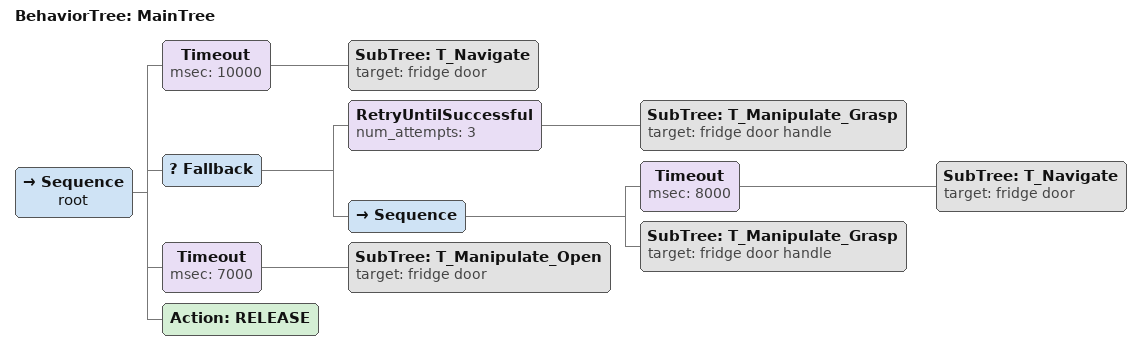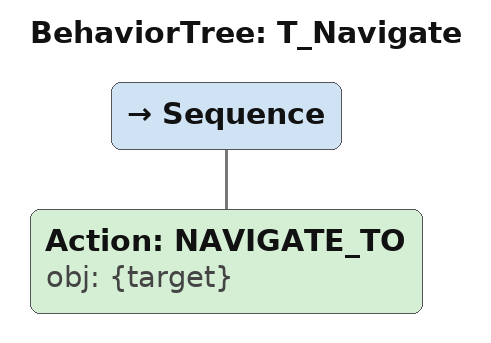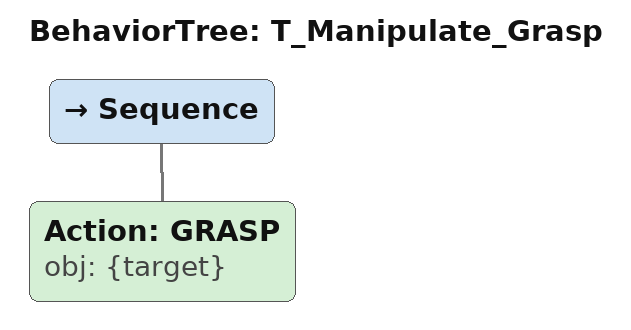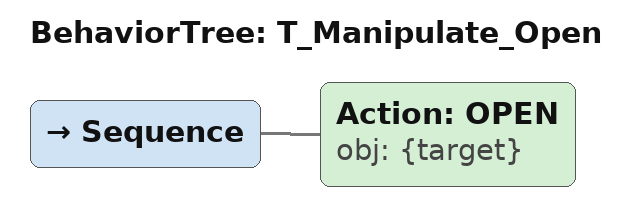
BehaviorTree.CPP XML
<root main_tree_to_execute="MainTree">
  <BehaviorTree ID="MainTree">
    <Sequence name="root">
      <!-- Timeout: Prevent getting stuck during navigation -->
      <Timeout msec="10000">
        <SubTree ID="T_Navigate" target="fridge door"/>
      </Timeout>
      <!-- Fallback: Robust grasp with retry and recovery navigation -->
      <Fallback>
        <!-- Retry: Attempt grasp up to 3 times -->
        <RetryUntilSuccessful num_attempts="3">
          <SubTree ID="T_Manipulate_Grasp" target="fridge door handle"/>
        </RetryUntilSuccessful>
        <!-- Recovery: Re-navigate and retry grasp -->
        <Sequence>
          <Timeout msec="8000">
            <SubTree ID="T_Navigate" target="fridge door"/>
          </Timeout>
          <SubTree ID="T_Manipulate_Grasp" target="fridge door handle"/>
        </Sequence>
      </Fallback>
      <!-- Timeout: Prevent blocking during door opening -->
      <Timeout msec="7000">
        <SubTree ID="T_Manipulate_Open" target="fridge door"/>
      </Timeout>
      <!-- Release: Ensure stable termination -->
      <Action ID="RELEASE"/>
    </Sequence>
  </BehaviorTree>
  <BehaviorTree ID="T_Navigate">
    <Sequence>
      <Action ID="NAVIGATE_TO" obj="{target}"/>
    </Sequence>
  </BehaviorTree>
  <BehaviorTree ID="T_Manipulate_Grasp">
    <Sequence>
      <Action ID="GRASP" obj="{target}"/>
    </Sequence>
  </BehaviorTree>
  <BehaviorTree ID="T_Manipulate_Open">
    <Sequence>
      <Action ID="OPEN" obj="{target}"/>
    </Sequence>
  </BehaviorTree>
</root>
